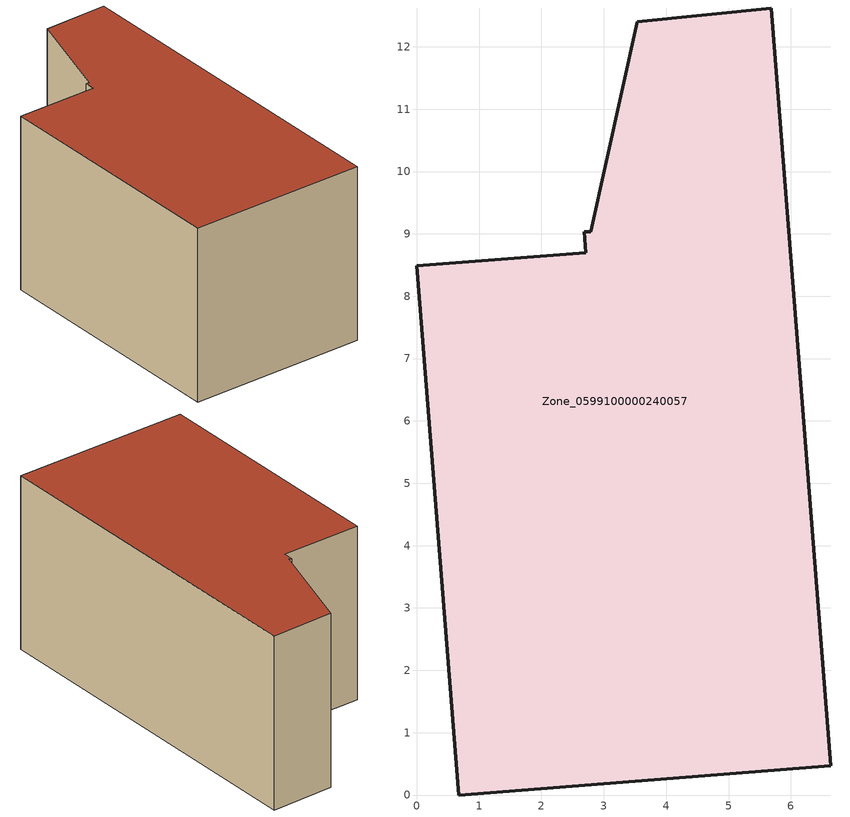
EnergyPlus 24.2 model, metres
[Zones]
Zone_0599100000240057
 floor ground (C_G): 3.54,12.4 5.69,12.62 6.64,0.47 0.67,0 0,8.48 2.71,8.7 2.69,9.04 2.79,9.03 z0
 wall outside (C_F): 0,8.48 0.67,0 6.64,0.47 5.69,12.62 3.54,12.4 2.79,9.03 2.69,9.04 2.71,8.7 0,8.48 z0:5.93
 roof outside (C_R): 5.69,12.62 3.54,12.4 2.79,9.03 2.69,9.04 2.71,8.7 0,8.48 0.67,0 6.64,0.47 z5.93
[BUILDING]
Pand.0599100000240057: North Axis=0; Terrain=City; Loads Convergence Tolerance Value=0.04; Temperature Convergence Tolerance Value=0.4; Solar Distribution=FullExterior; Maximum Number of Warmup Days=25; Minimum Number of Warmup Days=1
[Site:Location]
Rotterdam.The.Hague.AP_ZH_NLD Design_Conditions: Latitude=51.96; Longitude=4.45; Time Zone=1; Elevation=-4.5
[SITE:GROUNDTEMPERATURE:BUILDINGSURFACE]
18, 18, 18, 18, 18, 18, 18, 18, 18, 18, 18, 18
[MATERIAL] Thermal Absorptance=0.9; Solar Absorptance=0.7; Visible Absorptance=0.7
Name | Roughness | Thickness | Conductivity | Density | Specific Heat
G.TI.1946-1964 | MediumSmooth | 0.15 | 1 | 540 | 1210
F.TI.1946-1964 | Rough | 0.3 | 0.857143 | 1920 | 840
R.TI.1946-1964 | MediumRough | 0.2 | 0.277778 | 1500 | 1000
[CONSTRUCTION]
C_G: G.TI.1946-1964
C_F: F.TI.1946-1964
C_R: R.TI.1946-1964
[ZONE]
Zone_0599100000240057: Type=1; Multiplier=1; Ceiling Height=Autocalculate; Volume=Autocalculate; Floor Area=autocalculate; Part of Total Floor Area=Yes
[ZONEINFILTRATION:DESIGNFLOWRATE]
Infil_Zone_0599100000240057: Zone or ZoneList or Space or SpaceList=Zone_0599100000240057; Schedule=AlwaysOn; Design Flow Rate Calculation Method=Flow/Area; Flow Rate per Floor Area=0.003; Constant Term Coefficient=1; Temperature Term Coefficient=0; Velocity Term Coefficient=0; Velocity Squared Term Coefficient=0
[HVACTEMPLATE:ZONE:IDEALLOADSAIRSYSTEM]
Zone_0599100000240057: Maximum Heating Supply Air Temperature=50; Minimum Cooling Supply Air Temperature=13; Maximum Heating Supply Air Humidity Ratio=0.0156; Minimum Cooling Supply Air Humidity Ratio=0.0077; Heating Limit=NoLimit; Cooling Limit=NoLimit; Dehumidification Control Type=ConstantSensibleHeatRatio; Cooling Sensible Heat Ratio=0.7; Dehumidification Setpoint=60; Humidification Control Type=None; Humidification Setpoint=30; Outdoor Air Method=None; Outdoor Air Flow Rate per Person=0.00944; Outdoor Air Flow Rate per Zone Floor Area=0; Outdoor Air Flow Rate per Zone=0; Demand Controlled Ventilation Type=None; Outdoor Air Economizer Type=NoEconomizer; Heat Recovery Type=None; Sensible Heat Recovery Effectiveness=0.7; Latent Heat Recovery Effectiveness=0.65
[ZONECONTROL:THERMOSTAT]
ThermostatControl_Zone_0599100000240057: Zone or ZoneList=Zone_0599100000240057; Control Type Schedule=DualSetpointControlType; Control 1=Thermostat_Zone_0599100000240057; Temperature Difference Between Cutout And Setpoint=0
[THERMOSTATSETPOINT:DUALSETPOINT]
Thermostat_Zone_0599100000240057: Heating Setpoint Temperature Schedule=HeatingSetpoint_Zone_0599100000240057; Cooling Setpoint Temperature Schedule=CoolingSetpoint_Zone_0599100000240057
[SCHEDULE:COMPACT]
HeatingSetpoint_Zone_0599100000240057: Through: 12/31, For: AllDays, Until: 24:00, 21
CoolingSetpoint_Zone_0599100000240057: Through: 12/31, For: AllDays, Until: 24:00, 24
DualSetpointControlType: Through: 12/31, For: AllDays, Until: 24:00, 4
AlwaysOn: Through: 12/31, For: AllDays, Until: 24:00, 1
